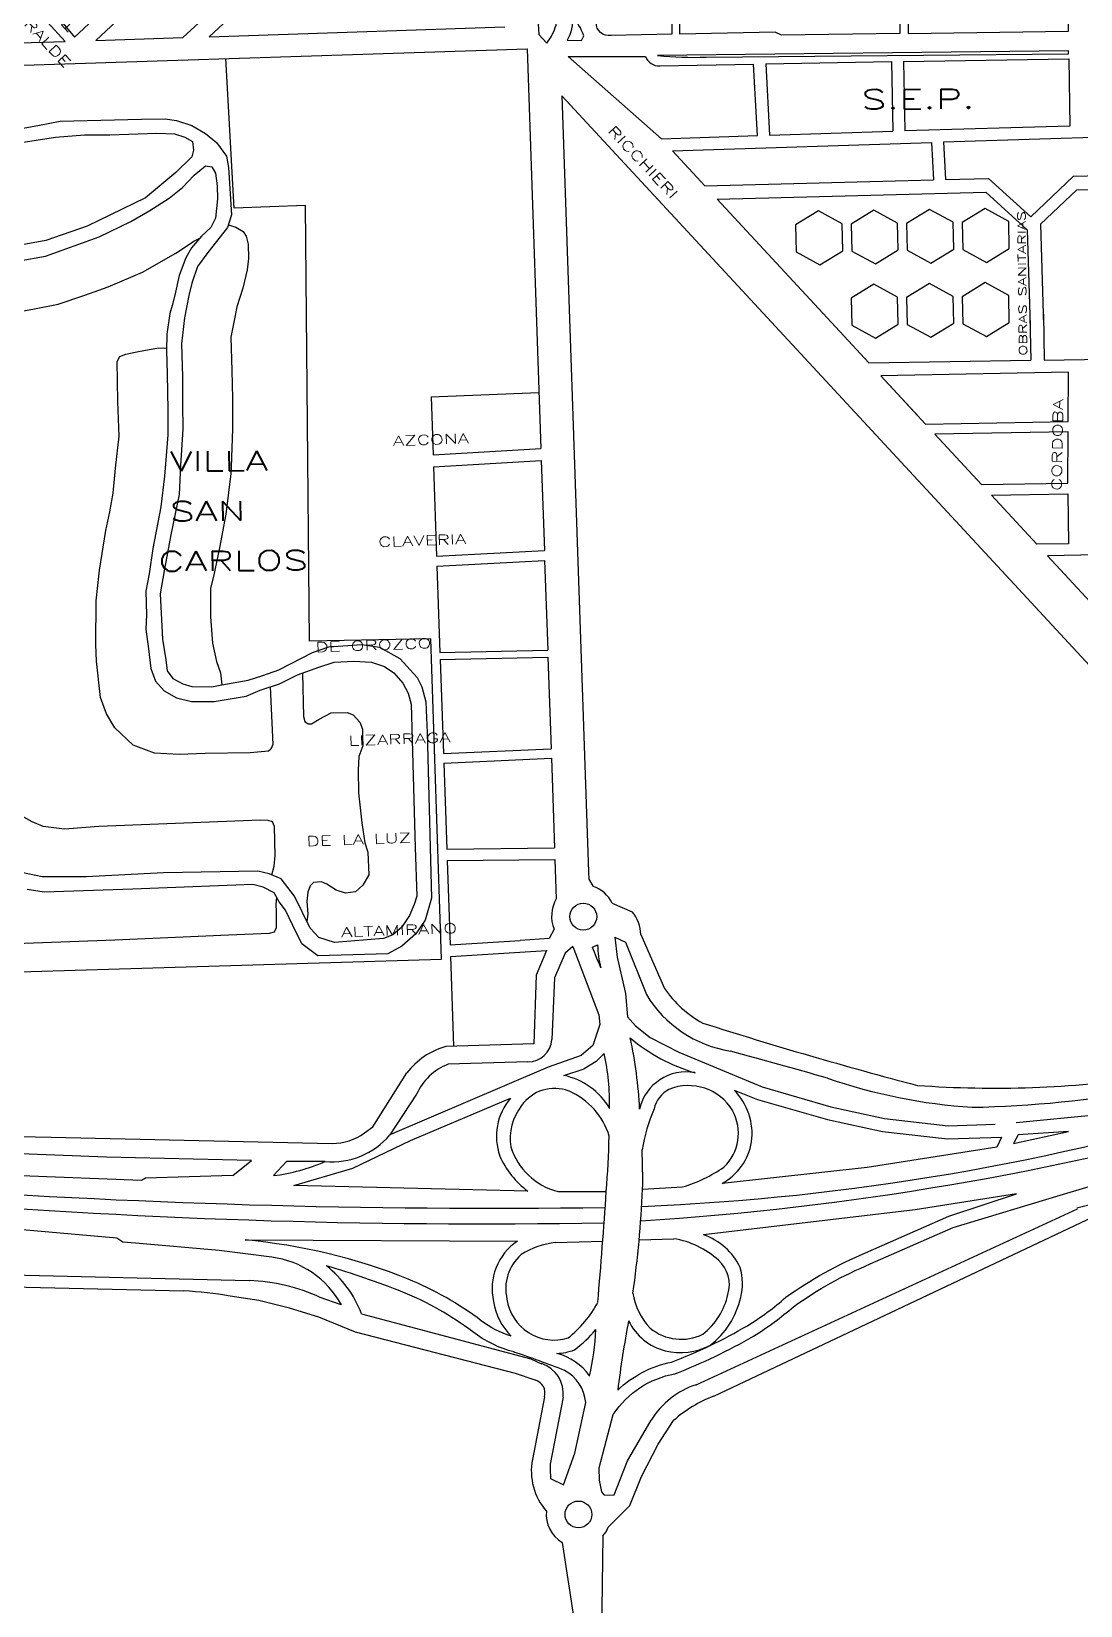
# Model space of a CAD drawing. Header units: millimetres. Extents: x 4374322 to 4409026, y 6503580 to 6534206.
# Drawn here: x 4388599 to 4389669, y 6518277 to 6519881 of the extents above; entities that cross this region are included whole.
import ezdxf

# ---------------------------------------------------------------- set-up
doc = ezdxf.new("R2010")
doc.units = ezdxf.units.MM
for name, color, linetype in [('LINEA CALLE', 252, 'Continuous'), ('NOMBRE BARRIO', 8, 'Continuous'), ('NOMBRE CALLE', 252, 'Continuous')]:
    doc.layers.add(name, color=color, linetype=linetype)
doc.styles.add('ROMANS', font='romans')

msp = doc.modelspace()

# ---------------------------------------------------------------- linework, layer by layer
at = {"layer": 'LINEA CALLE', "transparency": 33554687}
for p, q in [((4388945.7, 6520028.7), (4388780.4, 6519875.8)), ((4388748.8, 6519973.9), (4388643, 6519875.4)), ((4388760.6, 6519961.3), (4388664.8, 6519872)), ((4388607, 6519919.1), (4388643, 6519875.4)), ((4388800.9, 6519918.6), (4388753.7, 6519874.9)), ((4388597.7, 6519910.2), (4388633.7, 6519871)), ((4388780.4, 6519875.8), (4389081.8, 6519885.7)), ((4388554.3, 6519868.4), (4388633.7, 6519871)), ((4388581.1, 6519846.3), (4389104.6, 6519863.4)), ((4388664.8, 6519872), (4388753.7, 6519874.9)), ((4389104.6, 6519863.4), (4389118.6, 6519456)), ((4388805.9, 6519701.1), (4388797.5, 6519853.4)), ((4389347.9, 6519848), (4389351.7, 6519775.4)), ((4389476.1, 6519850.4), (4389477.4, 6519779.5)), ((4389488.3, 6519850.6), (4389489.6, 6519779.9)), ((4389140.2, 6519815.4), (4389839.9, 6519060.2)), ((4389140.2, 6519815.4), (4389167.1, 6519024.8)), ((4388557.7, 6519776.7), (4388607.5, 6519785.5)), ((4388607.5, 6519785.5), (4388628.6, 6519789.7)), ((4388628.6, 6519789.7), (4388711.6, 6519791.7)), ((4388711.6, 6519791.7), (4388735.5, 6519792.2)), ((4388735.5, 6519792.2), (4388747.1, 6519790.3)), ((4388747.1, 6519790.3), (4388762.6, 6519785.3)), ((4388762.6, 6519785.3), (4388776.8, 6519777.1)), ((4388584.4, 6519767.1), (4388623.6, 6519773.4)), ((4388623.6, 6519773.4), (4388653.2, 6519775.7)), ((4388653.2, 6519775.7), (4388679.2, 6519775.6)), ((4388679.2, 6519775.6), (4388727.1, 6519777.4)), ((4388727.1, 6519777.4), (4388745.1, 6519776.9)), ((4388745.1, 6519776.9), (4388755.6, 6519773.4)), ((4388755.6, 6519773.4), (4388763.5, 6519768.8)), ((4388763.5, 6519768.8), (4388764.3, 6519760.3)), ((4388776.8, 6519777.1), (4388787.9, 6519768.1)), ((4388787.9, 6519768.1), (4388798.1, 6519754.1)), ((4389252.9, 6519759.4), (4389516.8, 6519768.1)), ((4389351.7, 6519775.4), (4389477.4, 6519779.5)), ((4389516.8, 6519768.1), (4389519, 6519729.8)), ((4389529.1, 6519768.5), (4389762.3, 6519776.1)), ((4389529.1, 6519768.5), (4389531.3, 6519730.1)), ((4388762.8, 6519753.5), (4388746.5, 6519737.5)), ((4388764.3, 6519760.3), (4388762.8, 6519753.5)), ((4388798.1, 6519754.1), (4388800.2, 6519742.4)), ((4389252.9, 6519759.4), (4389286, 6519723.7)), ((4388746.5, 6519737.5), (4388715.5, 6519711.4)), ((4388753.1, 6519722), (4388765, 6519734.6)), ((4388765, 6519734.6), (4388776.7, 6519744.3)), ((4388776.7, 6519744.3), (4388783.1, 6519743.3)), ((4388783.1, 6519743.3), (4388787, 6519736.7)), ((4388787, 6519736.7), (4388788.5, 6519723.8)), ((4388800.2, 6519742.4), (4388803.2, 6519694.1)), ((4389661.9, 6519733.5), (4389762.8, 6519736.2)), ((4388739.5, 6519711.3), (4388753.1, 6519722)), ((4388788.5, 6519723.8), (4388789.1, 6519710.4)), ((4389286, 6519723.7), (4389519, 6519729.8)), ((4389531.3, 6519730.1), (4389575.1, 6519731.3)), ((4389575.1, 6519731.3), (4389618.1, 6519692.1)), ((4389618.1, 6519692.1), (4389661.9, 6519733.5)), ((4389628, 6519684.6), (4389665.1, 6519719.7)), ((4389665.1, 6519719.7), (4389762.9, 6519722.3)), ((4388715.5, 6519711.4), (4388656.2, 6519682.6)), ((4388719.9, 6519698.5), (4388739.5, 6519711.3)), ((4388789.1, 6519710.4), (4388786.9, 6519691)), ((4388878.7, 6519703.7), (4388805.9, 6519701.1)), ((4388882.6, 6519259.8), (4388878.7, 6519703.7)), ((4389298.5, 6519710.2), (4389572.2, 6519717.3)), ((4389298.5, 6519710.2), (4389423.6, 6519575.2)), ((4389572.2, 6519717.3), (4389614.5, 6519678.8)), ((4388668.2, 6519671.7), (4388700.6, 6519687.3)), ((4388700.6, 6519687.3), (4388719.9, 6519698.5)), ((4388786.9, 6519691), (4388782, 6519681.3)), ((4388803.2, 6519694.1), (4388799.2, 6519681.3)), ((4388613.7, 6519652.2), (4388668.2, 6519671.7)), ((4388656.2, 6519682.6), (4388613.8, 6519668)), ((4388772.5, 6519672.4), (4388762.3, 6519660.7)), ((4388764.9, 6519667.3), (4388770.8, 6519670.4)), ((4388782, 6519681.3), (4388772.5, 6519672.4)), ((4388799.2, 6519681.3), (4388779, 6519655.9)), ((4388800.1, 6519684.2), (4388807.7, 6519681.5)), ((4388807.7, 6519681.5), (4388815.1, 6519677.1)), ((4388815.1, 6519677.1), (4388818.3, 6519672.4)), ((4388818.3, 6519672.4), (4388820.2, 6519664.3)), ((4389614.5, 6519678.8), (4389617.6, 6519581.3)), ((4389628, 6519684.6), (4389631.3, 6519581.8)), ((4388613.8, 6519668), (4388567.5, 6519659.5)), ((4388712.3, 6519635.9), (4388746.3, 6519655.3)), ((4388746.3, 6519655.3), (4388758.3, 6519663.1)), ((4388762.3, 6519660.7), (4388756.5, 6519650.5)), ((4388758.3, 6519663.1), (4388764.9, 6519667.3)), ((4388779, 6519655.9), (4388768.6, 6519641.7)), ((4388820.2, 6519664.3), (4388820.6, 6519649.6)), ((4388586.6, 6519647.4), (4388613.7, 6519652.2)), ((4388756.5, 6519650.5), (4388749.7, 6519632.3)), ((4388768.6, 6519641.7), (4388762.9, 6519624.6)), ((4388819.1, 6519638.2), (4388814.6, 6519619.5)), ((4388820.6, 6519649.6), (4388819.1, 6519638.2)), ((4388677.4, 6519621), (4388712.3, 6519635.9)), ((4388749.7, 6519632.3), (4388745.3, 6519612.3)), ((4388762.9, 6519624.6), (4388759.7, 6519611.9)), ((4388626.6, 6519603.1), (4388653.6, 6519612.4)), ((4388653.6, 6519612.4), (4388677.4, 6519621)), ((4388745.3, 6519612.3), (4388742.6, 6519601.9)), ((4388759.7, 6519611.9), (4388755.4, 6519589.2)), ((4388814.6, 6519619.5), (4388808.6, 6519600.6)), ((4388580, 6519594.2), (4388600.5, 6519598)), ((4388600.5, 6519598), (4388626.6, 6519603.1)), ((4388740.4, 6519593.8), (4388737.4, 6519572.6)), ((4388742.6, 6519601.9), (4388740.4, 6519593.8)), ((4388808.6, 6519600.6), (4388806.1, 6519586.7)), ((4388755.4, 6519589.2), (4388752.1, 6519562.7)), ((4388806.1, 6519586.7), (4388802.6, 6519569.5)), ((4388715.5, 6519556.2), (4388727, 6519558.4)), ((4388727, 6519558.4), (4388734.3, 6519558.6)), ((4388734.3, 6519558.6), (4388736.9, 6519558.3)), ((4388737.4, 6519572.6), (4388736.8, 6519555.9)), ((4388752.1, 6519562.7), (4388753.3, 6519529.2)), ((4388802.6, 6519569.5), (4388803.6, 6519535.6)), ((4388686.5, 6519544.8), (4388689.3, 6519549.7)), ((4388687.4, 6519504), (4388686.5, 6519544.8)), ((4388689.3, 6519549.7), (4388695.5, 6519552.1)), ((4388695.5, 6519552.1), (4388704.9, 6519554.3)), ((4388704.9, 6519554.3), (4388715.5, 6519556.2)), ((4388736.8, 6519555.9), (4388737.5, 6519532.2)), ((4388737.5, 6519532.2), (4388738.3, 6519495)), ((4388753.3, 6519529.2), (4388753.1, 6519501.7)), ((4388803.6, 6519535.6), (4388804.2, 6519507)), ((4389465.4, 6519530), (4389504, 6519488.4)), ((4389006.7, 6519508.9), (4389116.6, 6519513.1)), ((4388688.7, 6519468.6), (4388687.4, 6519504)), ((4388738.3, 6519495), (4388738.2, 6519469.9)), ((4388753.1, 6519501.7), (4388753.5, 6519475.8)), ((4388804.2, 6519507), (4388804.4, 6519476.1)), ((4389006.7, 6519508.9), (4389008.8, 6519449.6)), ((4388684.8, 6519436.1), (4388688.7, 6519468.6)), ((4388738.2, 6519469.9), (4388736.2, 6519444.7)), ((4388753.5, 6519475.8), (4388751.1, 6519438.7)), ((4388804.4, 6519476.1), (4388803, 6519437.1)), ((4389008.8, 6519449.6), (4389118.6, 6519456)), ((4388682.4, 6519410.5), (4388684.8, 6519436.1)), ((4388736.2, 6519444.7), (4388735, 6519427.8)), ((4388751.1, 6519438.7), (4388749.8, 6519409.3)), ((4388802.6, 6519430.6), (4388797.3, 6519389.2)), ((4388803, 6519437.1), (4388802.6, 6519430.6)), ((4389009.2, 6519437.4), (4389119, 6519443.8)), ((4389009.2, 6519437.4), (4389012.4, 6519346.5)), ((4389119, 6519443.8), (4389122.2, 6519352.1)), ((4388735, 6519427.8), (4388731.2, 6519396.5)), ((4388679, 6519391.4), (4388682.4, 6519410.5)), ((4388749.8, 6519409.3), (4388741.4, 6519368)), ((4388675.2, 6519372.6), (4388679, 6519391.4)), ((4388731.2, 6519396.5), (4388722.9, 6519354.2)), ((4388797.3, 6519389.2), (4388791.1, 6519355)), ((4388668.5, 6519332.1), (4388675.2, 6519372.6)), ((4388741.4, 6519368), (4388734.7, 6519331.5)), ((4388722.9, 6519354.2), (4388719.2, 6519328.5)), ((4388791.1, 6519355), (4388785, 6519325.5)), ((4389012.4, 6519346.5), (4389122.2, 6519352.1)), ((4389012.7, 6519336.3), (4389122.5, 6519341.9)), ((4389012.7, 6519336.3), (4389015.8, 6519248.1)), ((4389122.5, 6519341.9), (4389125.6, 6519250.5)), ((4388665.3, 6519300.8), (4388668.5, 6519332.1)), ((4388719.2, 6519328.5), (4388715.7, 6519310.7)), ((4388734.7, 6519331.5), (4388730.5, 6519308.1)), ((4388785, 6519325.5), (4388781.9, 6519313.6)), ((4388715.7, 6519310.7), (4388716.5, 6519286.6)), ((4388730.5, 6519308.1), (4388732.7, 6519261.7)), ((4388781.9, 6519313.6), (4388781.9, 6519284.7)), ((4388664.8, 6519256.5), (4388665.3, 6519300.8)), ((4388716.5, 6519286.6), (4388715.8, 6519272)), ((4388715.8, 6519272), (4388718.5, 6519252)), ((4388781.9, 6519284.7), (4388783.9, 6519257.8)), ((4388665.4, 6519239.5), (4388664.8, 6519256.5)), ((4388732.7, 6519261.7), (4388736.3, 6519240.8)), ((4388783.9, 6519257.8), (4388787.8, 6519239.1)), ((4389006.6, 6519262.1), (4388882.6, 6519259.8)), ((4388885.9, 6519248.1), (4388902.3, 6519253.9)), ((4388902.3, 6519253.9), (4388936.2, 6519256.2)), ((4388936.2, 6519256.2), (4388954.2, 6519253.6)), ((4388954.2, 6519253.6), (4388975, 6519242)), ((4389017.5, 6518935.6), (4389006.6, 6519262.1)), ((4388669.7, 6519202.3), (4388665.4, 6519239.5)), ((4388718.5, 6519252), (4388720.9, 6519232)), ((4388736.3, 6519240.8), (4388737.6, 6519229.5)), ((4388787.8, 6519239.1), (4388792, 6519227.3)), ((4388851.6, 6519230.5), (4388885.9, 6519248.1)), ((4388892.1, 6519233.1), (4388907.8, 6519238.5)), ((4388907.8, 6519238.5), (4388928, 6519239.4)), ((4388928, 6519239.4), (4388946.1, 6519238.5)), ((4388946.1, 6519238.5), (4388959.1, 6519233.8)), ((4388975, 6519242), (4388992.4, 6519222.6)), ((4389015.8, 6519248.1), (4389125.6, 6519250.5)), ((4389016, 6519241), (4389125.9, 6519243.4)), ((4389016, 6519241), (4389019.4, 6519145.2)), ((4389125.9, 6519243.4), (4389129.1, 6519150.1)), ((4388720.9, 6519232), (4388725.7, 6519219.1)), ((4388737.6, 6519229.5), (4388743.3, 6519221.7)), ((4388743.3, 6519221.7), (4388753.5, 6519216.1)), ((4388792, 6519227.3), (4388793.3, 6519215.3)), ((4388820.2, 6519220), (4388835.1, 6519224.8)), ((4388835.1, 6519224.8), (4388851.6, 6519230.5)), ((4388852.2, 6519216.4), (4388870.6, 6519225.4)), ((4388870.6, 6519225.4), (4388892.1, 6519233.1)), ((4388875.5, 6519227.2), (4388876.6, 6519183)), ((4388959.1, 6519233.8), (4388968.6, 6519227.5)), ((4388968.6, 6519227.5), (4388978, 6519217)), ((4388992.4, 6519222.6), (4388997.4, 6519213.3)), ((4388725.7, 6519219.1), (4388734.7, 6519209.2)), ((4388734.7, 6519209.2), (4388747.1, 6519202)), ((4388753.5, 6519216.1), (4388762.8, 6519213.5)), ((4388762.8, 6519213.5), (4388783.1, 6519213.3)), ((4388783.1, 6519213.3), (4388793.3, 6519215.3)), ((4388793.3, 6519215.3), (4388820.2, 6519220)), ((4388818.3, 6519203.6), (4388832.3, 6519209.8)), ((4388832.3, 6519209.8), (4388852.2, 6519216.4)), ((4388842.7, 6519213.2), (4388845.3, 6519154.4)), ((4388978, 6519217), (4388983.4, 6519206.6)), ((4388983.4, 6519206.6), (4388986.4, 6519195.4)), ((4388997.4, 6519213.3), (4389001.2, 6519197.8)), ((4388675.6, 6519185.7), (4388669.7, 6519202.3)), ((4388747.1, 6519202), (4388762.5, 6519198.1)), ((4388762.5, 6519198.1), (4388785.6, 6519198.2)), ((4388785.6, 6519198.2), (4388818.3, 6519203.6)), ((4388986.4, 6519195.4), (4388990.5, 6519049.3)), ((4389001.2, 6519197.8), (4389001.9, 6519181.5)), ((4388684.2, 6519171.4), (4388675.6, 6519185.7)), ((4388876.6, 6519183), (4388877.9, 6519177.8)), ((4388877.9, 6519177.8), (4388881.3, 6519175.6)), ((4388881.3, 6519175.6), (4388884.9, 6519175.4)), ((4388884.9, 6519175.4), (4388892.7, 6519180.1)), ((4388892.7, 6519180.1), (4388904.9, 6519186.8)), ((4388904.9, 6519186.8), (4388921, 6519187.1)), ((4388921, 6519187.1), (4388927.3, 6519184.6)), ((4388927.3, 6519184.6), (4388933.9, 6519177.1)), ((4388933.9, 6519177.1), (4388936.9, 6519169.9)), ((4389001.9, 6519181.5), (4389002.6, 6519166.6)), ((4388702.9, 6519153.6), (4388684.2, 6519171.4)), ((4388936.9, 6519169.9), (4388936.9, 6519162.2)), ((4388936.9, 6519162.2), (4388937, 6519153.2)), ((4389002.6, 6519166.6), (4389007.3, 6518997.8)), ((4388724.8, 6519145.6), (4388702.9, 6519153.6)), ((4388750, 6519144.3), (4388724.8, 6519145.6)), ((4388776.3, 6519145.2), (4388750, 6519144.3)), ((4388822.3, 6519145.9), (4388776.3, 6519145.2)), ((4388840.9, 6519147.6), (4388822.3, 6519145.9)), ((4388843.3, 6519149.8), (4388840.9, 6519147.6)), ((4388845.3, 6519154.4), (4388843.3, 6519149.8)), ((4388933.2, 6519142.2), (4388932.4, 6519128.2)), ((4388937, 6519153.2), (4388933.2, 6519142.2)), ((4389019.4, 6519145.2), (4389129.1, 6519150.1)), ((4389019.7, 6519135.5), (4389129.4, 6519140.5)), ((4389129.4, 6519140.5), (4389132.6, 6519049)), ((4388932.4, 6519128.2), (4388932.6, 6519105.1)), ((4389019.7, 6519135.5), (4389022.7, 6519047.9)), ((4388932.6, 6519105.1), (4388936.2, 6519074.7)), ((4388600.1, 6519075.5), (4388577.7, 6519088.2)), ((4388832.9, 6519077.2), (4388668.1, 6519070.9)), ((4388840.5, 6519076.9), (4388832.9, 6519077.2)), ((4388845.1, 6519075.5), (4388840.5, 6519076.9)), ((4388611.3, 6519070.8), (4388600.1, 6519075.5)), ((4388633, 6519068.3), (4388611.3, 6519070.8)), ((4388668.1, 6519070.9), (4388633, 6519068.3)), ((4388847.2, 6519071), (4388845.1, 6519075.5)), ((4388847.9, 6519041.2), (4388847.2, 6519071)), ((4388936.2, 6519074.7), (4388939.2, 6519054.3)), ((4388939.2, 6519054.3), (4388942.1, 6519044.7)), ((4388942.1, 6519044.7), (4388943.2, 6519021.7)), ((4388990.5, 6519049.3), (4388992.1, 6518999.8)), ((4389022.7, 6519047.9), (4389132.6, 6519049)), ((4388844.2, 6519021.5), (4388846.8, 6519030.6)), ((4388846.8, 6519030.6), (4388847.9, 6519041.2)), ((4389023.2, 6519036.1), (4389133, 6519037.3)), ((4389023.2, 6519036.1), (4389026.1, 6518950.1)), ((4389133, 6519037.3), (4389134.3, 6518997.2)), ((4388610.3, 6519019.4), (4388590.7, 6519023.5)), ((4388655, 6519019.4), (4388610.3, 6519019.4)), ((4388733.9, 6519023.5), (4388655, 6519019.4)), ((4388830, 6519025.4), (4388733.9, 6519023.5)), ((4388841.7, 6519022.5), (4388830, 6519025.4)), ((4388854, 6519017.4), (4388841.7, 6519022.5)), ((4388867.6, 6519000), (4388854, 6519017.4)), ((4388886.8, 6519013.8), (4388883.5, 6519010.3)), ((4388894.9, 6519014.6), (4388886.8, 6519013.8)), ((4388900.5, 6519012), (4388894.9, 6519014.6)), ((4388943.2, 6519021.7), (4388937.1, 6519011)), ((4388612.2, 6519003.8), (4388594.9, 6519006.8)), ((4388702.7, 6519006.9), (4388612.2, 6519003.8)), ((4388825, 6519011.9), (4388702.7, 6519006.9)), ((4388835.5, 6519009.1), (4388825, 6519011.9)), ((4388846.8, 6519003.3), (4388835.5, 6519009.1)), ((4388851.9, 6518994), (4388846.8, 6519003.3)), ((4388848.9, 6518991.2), (4388849.3, 6518998.7)), ((4388883.3, 6518967.1), (4388867.6, 6519000)), ((4388880.9, 6519003.8), (4388880.1, 6518994.9)), ((4388883.5, 6519010.3), (4388880.9, 6519003.8)), ((4388909.9, 6519006), (4388900.5, 6519012)), ((4388919.3, 6519003), (4388909.9, 6519006)), ((4388929.8, 6519004.3), (4388919.3, 6519003)), ((4388937.1, 6519011), (4388929.8, 6519004.3)), ((4388992.1, 6518999.8), (4388989.6, 6518991.2)), ((4389007.3, 6518997.8), (4389000.7, 6518975.4)), ((4388849.2, 6518984.4), (4388848.9, 6518991.2)), ((4388849.1, 6518967.8), (4388849.2, 6518984.4)), ((4388858.4, 6518985.5), (4388851.9, 6518994)), ((4388865.7, 6518969.9), (4388858.4, 6518985.5)), ((4388880.9, 6518981.6), (4388880, 6518974)), ((4388880.1, 6518994.9), (4388880.9, 6518981.6)), ((4388984.8, 6518980), (4388976.5, 6518967.9)), ((4388989.6, 6518991.2), (4388984.8, 6518980)), ((4388847, 6518963.6), (4388849.1, 6518967.8)), ((4388874.9, 6518951.2), (4388865.7, 6518969.9)), ((4388892.3, 6518957.6), (4388883.3, 6518967.1)), ((4388976.5, 6518967.9), (4388967.7, 6518960.4)), ((4389000.7, 6518975.4), (4388991.3, 6518961.3)), ((4388538.7, 6518950.1), (4388684.1, 6518955.5)), ((4388684.1, 6518955.5), (4388800.3, 6518960.5)), ((4388800.3, 6518960.5), (4388842.1, 6518962.2)), ((4388842.1, 6518962.2), (4388847, 6518963.6)), ((4388891.2, 6518939), (4388874.9, 6518951.2)), ((4388908.4, 6518952.7), (4388892.3, 6518957.6)), ((4388958.3, 6518956.8), (4388908.4, 6518952.7)), ((4388967.7, 6518960.4), (4388958.3, 6518956.8)), ((4388977, 6518948.8), (4388962.5, 6518941.2)), ((4388991.3, 6518961.3), (4388977, 6518948.8)), ((4389026.1, 6518950.1), (4389097.5, 6518954.7)), ((4388484.3, 6518919.5), (4389017.5, 6518935.6)), ((4388962.5, 6518941.2), (4388891.2, 6518939)), ((4389026.5, 6518938.4), (4389124.5, 6518944.6)), ((4389026.5, 6518938.4), (4389029.7, 6518846.9)), ((4387595.3, 6518637.1), (4388821.1, 6518608.2)), ((4388359.2, 6518606.8), (4388754.6, 6518597.5))]:
    msp.add_line(p, q, dxfattribs=at)
for points in [[(4389369.8, 6520096.4), (4389370.8, 6520059.2), (4389382.7, 6520053.9, 0.130763), (4389381.5, 6520046.1), (4389382.5, 6519954.6, 0.391834), (4389399.6, 6519935.1), (4389483.8, 6519937.6), (4389484.6, 6519879), (4389364.1, 6519877.3), (4389357.5, 6519880.5), (4389260.4, 6519878.3), (4389260.8, 6520045.2, 0.410099), (4389246.6, 6520056.9), (4389186.8, 6520055.8, 0.233408), (4389177.7, 6520048.8), (4389175.8, 6520018.6), (4389176.5, 6519993.8), (4389122.9, 6519992.5), (4389120, 6520090.4), (4389369.8, 6520096.4)], [(4389123.4, 6519972.5), (4389177, 6519972.9, 0.451912), (4389183.1, 6519979.2), (4389182, 6520018.5), (4389183.7, 6520046, -0.31127), (4389188.1, 6520049.3), (4389246.7, 6520050.2, -0.365541), (4389252.5, 6520045.2), (4389252.1, 6519878.4), (4389190.2, 6519877.1, -0.470248), (4389175.1, 6519890.1, 0.306236), (4389142.1, 6519917.2, -0.246549), (4389124.6, 6519937.1), (4389123.5, 6519972.5)], [(4389146.5, 6519855.6), (4389225.3, 6519855.5, 0.324721), (4389239.9, 6519846.1), (4389335.6, 6519847.8)], [(4389087.6, 6518794, 0.262404), (4389076.7, 6518735, 0.121582), (4389105.3, 6518699.1)], [(4389098.9, 6518786.4, 0.200309), (4389087.9, 6518744.4, 0.259648), (4389135.8, 6518699, 0.116439)], [(4389192.5, 6518471.7, -0.205356), (4389255.4, 6518513.1, 0.039669), (4389335.6, 6518551.6, 0.042801), (4389376.1, 6518581.5, -0.056895), (4389454.5, 6518625), (4389539.2, 6518662.3), (4389648.3, 6518695.2), (4389648.3, 6518695.2), (4389648.3, 6518695.2)], [(4389197.1, 6518496.4, -0.14678), (4389252, 6518524.9, 0.039085), (4389329.3, 6518562.1, 0.043211), (4389368.5, 6518591.1, -0.057203), (4389449.7, 6518636.3), (4389534.8, 6518673.8), (4389603.7, 6518696.5), (4389500.2, 6518680.2), (4389284.4, 6518654.7)], [(4389088.3, 6518551.6, -0.096044), (4389057.9, 6518567.2, 0.062783), (4388983.3, 6518609.6, 0.072335), (4388817, 6518649.5)], [(4389094.8, 6518648.3, 0.314277), (4389070.5, 6518586.6, 0.162389), (4389088.3, 6518551.6, 0.162389)], [(4389208.1, 6518567.1, 0.219231), (4389245.5, 6518536.5, 0.173918), (4389291, 6518542, 0.175529), (4389322.5, 6518591, 0.127293), (4389321.9, 6518621.3, 0.205936), (4389284.4, 6518654.7)], [(4389212.5, 6518595.4, 0.149337), (4389230.2, 6518559.5, 0.291155), (4389283.9, 6518553.4, 0.171187), (4389309.4, 6518594, 0.28955), (4389299.7, 6518628.8, 0.143162), (4389254.2, 6518650.8, 0.200211)], [(4389098.7, 6518634.5, 0.283062), (4389084.1, 6518589.2, 0.463634), (4389146.4, 6518549.7, 0.104305), (4389176.7, 6518585.9)], [(4389091.3, 6518535.3, -0.099238), (4389049.2, 6518555.9, 0.062594), (4388977.9, 6518596.4, 0.019812), (4388900, 6518623.2, 0.0723)], [(4389134.9, 6518533.8, 0.074445), (4389152.9, 6518537.4, 0.059086), (4389174.7, 6518558.3)]]:
    msp.add_lwpolyline(points, format="xyb", dxfattribs=at)
for points in [[(4389492.2, 6519937.7), (4389493, 6519879.1), (4389656.7, 6519881.3), (4389655.5, 6519927.9), (4389654.3, 6519927.9), (4389597.1, 6519941), (4389492.2, 6519937.9)], [(4389146.5, 6519855.6), (4389241.5, 6519771.8), (4389339.5, 6519775), (4389335.6, 6519847.8)], [(4389347.9, 6519848), (4389476.1, 6519850.4)], [(4389488.3, 6519850.6), (4389656.9, 6519853.3), (4389657.9, 6519784.7), (4389489.6, 6519779.9)], [(4389617.3, 6519590.5), (4389618.2, 6519546)], [(4389631, 6519592.9), (4389631.9, 6519546.2)], [(4389423.6, 6519575.2), (4389453.1, 6519543.3), (4389618.2, 6519546)], [(4389631.9, 6519546.2), (4389919.3, 6519550.8)], [(4389167.1, 6519024.8), (4389167.4, 6519017.3), (4389172, 6519009.8)], [(4389191.2, 6518992.8), (4389211.8, 6518984)], [(4389132.1, 6518966.3), (4389127.2, 6518956.6), (4389097.5, 6518954.7)], [(4389151.1, 6518948.5), (4389143.5, 6518941.8), (4389132.6, 6518916.5), (4389129.8, 6518853.8)], [(4389151.1, 6518948.5), (4389177.6, 6518879), (4389178.9, 6518868.9)], [(4389171.2, 6518947.9), (4389176.4, 6518950.1)], [(4389194.1, 6518958), (4389196.4, 6518937.6), (4389204.9, 6518900.6), (4389206.9, 6518877)], [(4389194.1, 6518958), (4389205, 6518953), (4389226.2, 6518899.6)], [(4389220.7, 6518960.7), (4389244.8, 6518905.8)], [(4389124.5, 6518944.6), (4389113.7, 6518919.4), (4389111.4, 6518849.4), (4389021.6, 6518846.6)], [(4389178.9, 6518868.9), (4389171.5, 6518847.6), (4389159.8, 6518837.6), (4389126.2, 6518825.7), (4388964.7, 6518756.5)], [(4389206.9, 6518877), (4389215.1, 6518867.6), (4389230.2, 6518855.8), (4389259.3, 6518840.8), (4389344.2, 6518805.4), (4389414.2, 6518785.2), (4389469.1, 6518773.2), (4389533.8, 6518765.9), (4389581.8, 6518767.4)], [(4389183.3, 6518839.6), (4389175.2, 6518831.5), (4389162.9, 6518823.9)], [(4388947.3, 6518764.9), (4388982.1, 6518819.7)], [(4389105.2, 6518831), (4389024.1, 6518828.5)], [(4389142.1, 6518817.1), (4389162.9, 6518823.9)], [(4389603.3, 6518769.3), (4389701.1, 6518778.7), (4389789.5, 6518798.4), (4389815.2, 6518800.7), (4389847.3, 6518810.4)], [(4389105.3, 6518699.1), (4388866.8, 6518705), (4388926.8, 6518722.6), (4388985.8, 6518750.7), (4389087.6, 6518794)], [(4388991.8, 6518798), (4388964.7, 6518756.5)], [(4389315.7, 6518802.3), (4389315.7, 6518802.3), (4389315.7, 6518802.3), (4389315.7, 6518802.3), (4389339.7, 6518792.6), (4389410.9, 6518772.1), (4389466.9, 6518759.9), (4389533.3, 6518752.4), (4389588.4, 6518754.1)], [(4388523.5, 6518756.2), (4388619.3, 6518754.4)], [(4388938.8, 6518758.6), (4388947.3, 6518764.9)], [(4389605.2, 6518756.6), (4389600.5, 6518747.7), (4389656.6, 6518760), (4389605.2, 6518756.6)], [(4388804.5, 6518715.1), (4388823.7, 6518730.6), (4388675.7, 6518734), (4388473.6, 6518741.8)], [(4388619.3, 6518754.4), (4388906, 6518747.8)], [(4389583.6, 6518744), (4389451.4, 6518723.5), (4389303.4, 6518707.1)], [(4389588.4, 6518754.1), (4389583.6, 6518744)], [(4389648.3, 6518695.2), (4389681.2, 6518705), (4389692, 6518713.6), (4389848.7, 6518754.9)], [(4388846, 6518715.1), (4388859.3, 6518729.5)], [(4388898.7, 6518729.4), (4388859.3, 6518729.5)], [(4388804.5, 6518715.1), (4388715.6, 6518712.4), (4388711.6, 6518710.2), (4388588.8, 6518715)], [(4389135.8, 6518699), (4389185.4, 6518699)], [(4389222.3, 6518701.1), (4389263.2, 6518703.6)], [(4388844.3, 6518631.9), (4388790.6, 6518638.7), (4388705.2, 6518646.2), (4388692.4, 6518647.3), (4388686.3, 6518651.3), (4388570.7, 6518661.4), (4388439.3, 6518675.3)], [(4389277, 6518502), (4389665.7, 6518681.3), (4389665.7, 6518681.3)], [(4389294.9, 6518490.3), (4389681.8, 6518673.1), (4389681.8, 6518673.1)], [(4388817, 6518649.5), (4389094.8, 6518648.3)], [(4389133.6, 6518646.8), (4389181.7, 6518648.4)], [(4389218.9, 6518649.7), (4389254.2, 6518650.8)], [(4389113, 6518506.5), (4389092.8, 6518513.4), (4388929.7, 6518555.5), (4388892.4, 6518570.7), (4388862.5, 6518579.9), (4388831.2, 6518587.9), (4388801.8, 6518592.3)], [(4388915.2, 6518583.4), (4388893.7, 6518590.9)], [(4388935.8, 6518574.3), (4389108.5, 6518528.2), (4389119.4, 6518523.4)], [(4389122.4, 6518489.7), (4389110, 6518425.9)], [(4389141.4, 6518489.1), (4389128.1, 6518421)], [(4389141.6, 6518400), (4389153.2, 6518432.3), (4389164.4, 6518484)], [(4389180.7, 6518392.7), (4389178.6, 6518404.7), (4389178.2, 6518417.3), (4389192.5, 6518471.7)], [(4389183.5, 6518389.3), (4389193.5, 6518389.6), (4389206.9, 6518424.4), (4389231.1, 6518465.8)], [(4389187.4, 6518356.8), (4389209.5, 6518378.7), (4389221.3, 6518408.4), (4389238.2, 6518441.2), (4389253.8, 6518465.4)], [(4389128.1, 6518421), (4389128.2, 6518416.3), (4389128.5, 6518406.3), (4389141.6, 6518400)], [(4389140.5, 6518341.2), (4389159.1, 6518219.1)], [(4389181.8, 6518347.9), (4389180, 6518224.1)]]:
    msp.add_lwpolyline(points, dxfattribs=at)
for points in [[(4389115.3, 6519899.6), (4389116.6, 6519878), (4389124.6, 6519869.2, 0.096495), (4389134.1, 6519887.6, 0.18554), (4389127.6, 6519908, 0.208921)], [(4389150, 6519896.4, -0.18965), (4389145.4, 6519872.2), (4389160, 6519872), (4389162.3, 6519876.5, 0.133296)], [(4389237.7, 6519856.5, 0.035007), (4389287.2, 6519855), (4389656.7, 6519858.4), (4389656.7, 6519861.2)]]:
    msp.add_lwpolyline(points, format="xyb", close=True, dxfattribs=at)
for points in [[(4389379, 6519656.5), (4389403, 6519643.4), (4389426.5, 6519657.7), (4389425.8, 6519685.1), (4389401.7, 6519698.3), (4389378.3, 6519684)], [(4389435.6, 6519657.3), (4389459.7, 6519644.2), (4389483.1, 6519658.5), (4389482.4, 6519685.9), (4389458.3, 6519699), (4389434.9, 6519684.8)], [(4389492.2, 6519658.1), (4389516.3, 6519644.9), (4389539.7, 6519659.2), (4389539.1, 6519686.7), (4389515, 6519699.8), (4389491.5, 6519685.5)], [(4389548.8, 6519658.9), (4389572.9, 6519645.7), (4389596.3, 6519660), (4389595.7, 6519687.5), (4389571.6, 6519700.6), (4389548.1, 6519686.3)], [(4389435.6, 6519581.8), (4389459.7, 6519568.6), (4389483.1, 6519582.9), (4389482.4, 6519610.3), (4389458.3, 6519623.5), (4389434.9, 6519609.2)], [(4389492.2, 6519582.5), (4389516.3, 6519569.4), (4389539.7, 6519583.7), (4389539.1, 6519611.1), (4389515, 6519624.3), (4389491.5, 6519610)], [(4389548.8, 6519583.3), (4389572.9, 6519570.2), (4389596.3, 6519584.5), (4389595.7, 6519611.9), (4389571.6, 6519625.1), (4389548.1, 6519610.8)], [(4389656.6, 6519534), (4389465.4, 6519530), (4389510.9, 6519481), (4389656.4, 6519483.6)], [(4389520.4, 6519470.7), (4389567.8, 6519419.5), (4389656.1, 6519420.9), (4389656.3, 6519473.2)], [(4389624.4, 6519358.5), (4389578.1, 6519408.4), (4389656.1, 6519409.9), (4389656.8, 6519358.9)], [(4389635.3, 6519346.7), (4389683.3, 6519294.9), (4389855.5, 6519298.1), (4389854.5, 6519351)]]:
    msp.add_lwpolyline(points, close=True, dxfattribs=at)
for centre in [(4389161.9, 6518979), (4389157, 6518369.7)]:
    msp.add_circle(centre, 13.7, dxfattribs=at)
for centre, radius, start, end in [((4389165.8, 6518979.4), 36.2, 150.4934, 201.297), ((4389161.9, 6518979), 32.4, 25.1219, 71.752), ((4389180.6, 6518958.8), 40.1, 2.6088, 38.8914), ((4387563.7, 6518295), 1735.1, 21.3535, 22.1055), ((4389302.6, 6518955.7), 126.3, 182.526, 193.22), ((4389335, 6518966.3), 108.6, 213.8799, 241.8516), ((4389331.2, 6518963.3), 122.8, 211.2422, 260.9826), ((4390602.9, 6523005), 4339.8, 252.3033, 255.3119), ((4389105.5, 6518855.4), 24.4, 269.4642, 356.1639), ((4389327.5, 6518995.4), 182.9, 229.9443, 253.6078), ((4388780.1, 6518762), 439.7, 2.7238, 12.2681), ((4389042, 6518774), 75.4, 105.6977, 142.6813), ((4388938.6, 6518787.4), 250.2, 359.1068, 12.0543), ((4361252.4, 6418030.4), 104643.8, 74.389972, 74.446181), ((4389044.7, 6518774.4), 57.9, 110.8324, 155.937), ((4389266.9, 6518771.9), 48.9, 79.4994, 166.9749), ((4389132.7, 6518762.7), 41.2, 69.2987, 144.9317), ((4389127.7, 6518747.8), 70.8, 30.3066, 78.2254), ((4389269, 6518754.1), 52.7, 30.6361, 112.0385), ((4389596.1, 6519351.9), 568.5, 250.9835, 266.1959), ((4389580.9, 6519894.5), 1090.3, 265.8801, 278.2241), ((4389287.9, 6520314.5), 1675.2, 283.0168, 296.7382), ((4389117.1, 6518733), 74.7, 17.3318, 66.1389), ((4389121.4, 6521139.1), 2457.4, 272.3331, 287.1064), ((4389263.3, 6518776.4), 30, 117.874, 166.9438), ((4389270.6, 6518757.7), 63.4, 352.447, 44.7104), ((4389533.1, 6519971.9), 1187.5, 271.2175, 280.006), ((4389022.1, 6521729.6), 3067.2, 273.7093, 285.5715), ((4389420, 6518706.1), 201.3, 157.4856, 169.9193), ((4389271.8, 6518758.3), 48.2, 314.1641, 27.9698), ((4388905.6, 6518806.5), 77.4, 264.8342, 319.7547), ((4388906, 6518803.1), 55.3, 269.9913, 306.3771), ((4387887.6, 6518796.2), 1301.4, 355.7151, 358.1965), ((4388641.2, 6518713.4), 581.3, 358.7879, 2.7484), ((4389275.8, 6518758.6), 58.4, 298.1424, 350.8924), ((4388821.5, 6518908.6), 195.1, 277.217, 293.3144), ((4389218.1, 6518851.8), 155, 286.9085, 304.2705), ((4389070.1, 6527143.9), 8462.1, 265.86143, 270.77242), ((4382760, 6519135.4), 6440.2, 355.10615, 356.11464), ((4388182.1, 6518744.1), 1041.1, 351.785, 357.633), ((4389056.7, 6525737), 7071.1, 265.15388, 271.02416), ((4389141.1, 6518569.4), 77.7, 95.5029, 123.0592), ((4388831.8, 6518537.6), 95.2, 28.794, 82.4854), ((4388828.6, 6518533.4), 114.7, 20.8763, 51.4988), ((4388731.2, 6518169), 429.2, 80.5339, 86.8738), ((4388814.7, 6518419.5), 188.8, 65.2568, 88.0426), ((4390219.4, 6518373.3), 1029.7, 169.1524, 173.1354), ((4388910.2, 6518569.7), 264.8, 347.1436, 357.5237), ((4388793.4, 6517636.5), 946.8, 68.35, 71.6652), ((4389121.2, 6518478.1), 57.4, 34.8393, 76.2314), ((4389109.3, 6518492.8), 32.3, 353.4623, 71.6933), ((4389123.4, 6518480.2), 41.2, 5.1868, 61.9466), ((4389109.2, 6518493.4), 13.7, 344.3837, 73.5731), ((4389303.2, 6518421.5), 84.6, 108.04, 148.4249), ((4389340.1, 6518369.4), 129, 110.4777, 131.9635), ((4389171.3, 6518414.1), 62.4, 169.1409, 221.1131), ((4389157, 6518369.7), 32.9, 36.5322, 44.1599), ((4389157, 6518369.7), 32.9, 174.162, 239.9217), ((4389166.9, 6518363.5), 21.5, 313.6866, 341.9785)]:
    msp.add_arc(centre, radius, start, end, dxfattribs=at)

# ---------------------------------------------------------------- texts
at = {"layer": 'NOMBRE BARRIO', "transparency": 33554687, "style": 'ROMANS', "width": 1.5}
for s, p in [('S.E.P.', (4389445.5, 6519801.7)), ('VILLA', (4388740.3, 6519433)), ('SAN', (4388740.3, 6519382)), ('CARLOS', (4388728.5, 6519331.1))]:
    msp.add_text(s, height=20, rotation=0.4355, dxfattribs=at).set_placement(p)
at = {"layer": 'NOMBRE CALLE', "transparency": 33554687, "style": 'ROMANS', "width": 1.5}
for s, height, rotation, p in [('PJE. BRIZUELA', 10, 43, (4388634.9, 6519878.8)), ('ALURRALDE', 10, 313.1761, (4388556.5, 6519925.1)), ('RICCHIERI', 10, 313.4134, (4389186.2, 6519779.3)), ('OBRAS SANITARIAS', 8, 90.6943, (4389614.4, 6519550.6)), ('CORDOBA', 10, 88.9389, (4389649.4, 6519412.8)), ('AZCONA', 10, 2, (4388967.9, 6519458.8)), ('CLAVERIA', 10, 2, (4388952.9, 6519355.8)), ('DE OROZCO', 10, 2, (4388888.9, 6519248.6)), ('LIZARRAGA', 10, 2, (4388922.7, 6519153.2)), ('DE LA LUZ', 10, 2, (4388879.9, 6519050.8)), ('ALTAMIRANO', 10, 2, (4388915.2, 6518958.2))]:
    msp.add_text(s, height=height, rotation=rotation, dxfattribs=at).set_placement(p)

doc.saveas('drawing.dxf')
